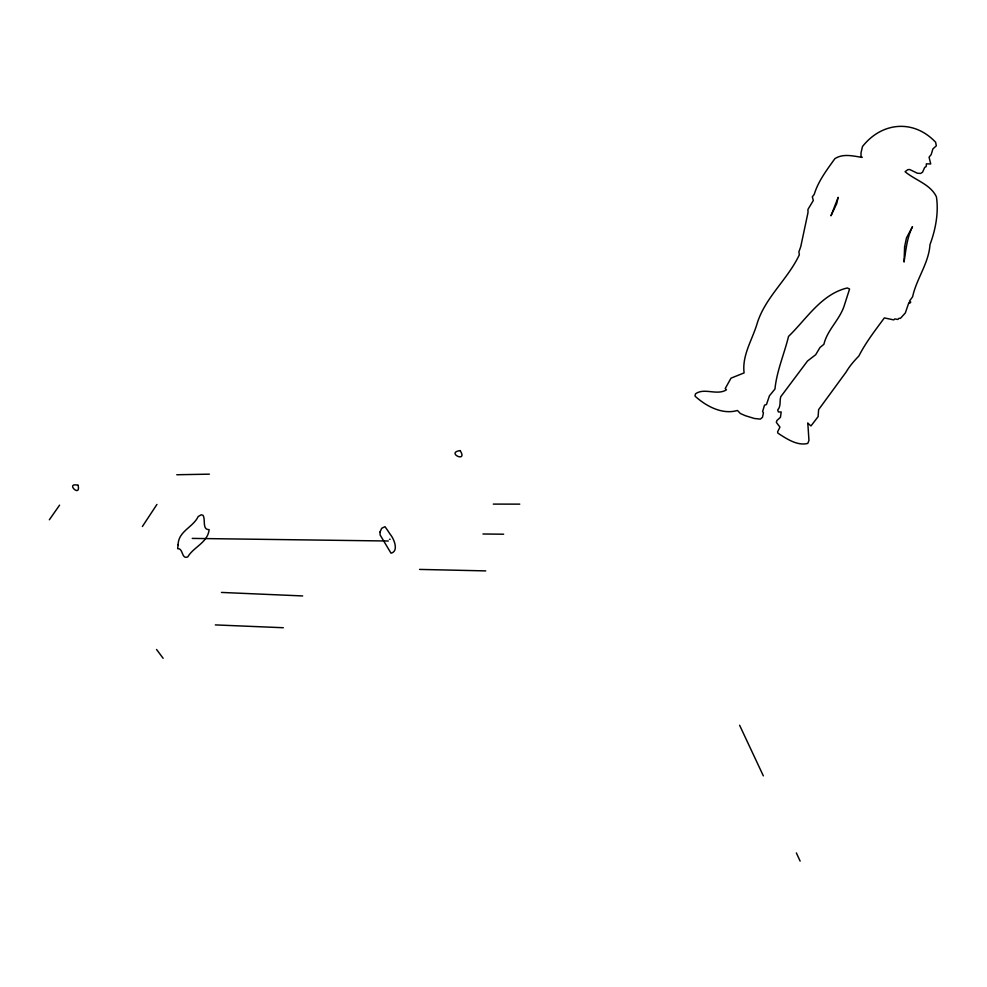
<?xml version="1.0" encoding="UTF-8"?>
<svg xmlns="http://www.w3.org/2000/svg" width="987" height="987" viewBox="0 0 987 987"><rect width="100%" height="100%" fill="white"/><g stroke="black" fill="none" stroke-linecap="round" stroke-linejoin="round"><path stroke-width="1.48" d="M460.028 450.603C445.495 452.786 468.208 463.421 460.201 450.677M78.059 485.234C64.439 482.236 81.107 498.534 78.096 485.259M142.387 526.503L156.933 504.431M49.35 519.767L59.59 505.134M176.772 474.747L209.404 474.155M493.29 504.098L519.767 504.135M482.964 533.992L503.641 534.214M389.458 539.26L390.087 539.272M192.243 538.408L388.323 541.012M419.549 569.413L485.727 570.893M215.326 624.907L283.318 627.732M221.458 592.434L302.651 595.938M156.563 649.495L163.139 658.304M739.608 725.248L763.333 775.856M796.361 852.928L800.124 861.108M807.822 423.201L808.958 440.436L807.785 443.422C797.323 446.124 786.491 438.709 777.892 433.157L777.596 431.85L779.94 427.112L776.313 422.313L776.868 420.573L780.421 417.316L781.211 411.998L778.373 411.912L777.694 409.987C781.272 406.138 779.335 401.067 780.779 396.7L807.526 360.995L815.681 354.728L819.975 347.523L823.898 344.278C827.279 330.151 838.95 320.417 843.836 306.908L849.573 289.031L847.315 287.97C821.32 294.089 806.502 319.06 788.551 336.394C784.295 353.827 776.781 370.865 774.955 389.038L769.428 395.812L766.467 404.534L764.518 405.139L762.618 411.493L763.432 412.837L762.47 417.316L760.335 419.117L754.29 418.463L745.271 415.675L740.336 413.491L737.474 410.469C722.373 414.959 706.038 406.225 694.984 396.083L695.49 393.862C704.212 387.36 716.895 395.849 726.457 389.828L725.235 388.533L731.009 378.157L744.099 372.913C741.842 355.086 752.649 339.306 757.35 322.798C765.641 296.914 788.107 278.902 799.347 254.72L798.878 251.944L800.741 246.701L807.995 212.587L807.958 209.404L813.313 200.484L812.326 196.82L814.213 194.414C818.137 181.287 826.946 169.789 834.829 158.71C843.046 153.256 853.212 156.069 862.182 157.389L861.034 156.489L861.009 152.886L862.502 146.495C882.045 121.759 913.888 119.18 935.614 142.239L936.33 145.792L932.875 148.926L931.197 154.577L929.075 157.204L930.716 163.965L926.349 163.842L926.238 166.495L924.671 167.445L922.549 172.207L920.612 173.428L917.379 173.243L909.681 169.505L907.793 169.678L905.079 171.689C915.085 180.202 930.482 184.236 936.416 196.832C938.834 212.452 935.516 230.008 930.001 244.529C928.792 263.27 916.491 278.704 912.617 296.742L909.52 301.084L910.767 302.071L909.817 303.182L908.904 302.515L905.301 313.015L900.403 318.369L898.96 318.295L897.837 319.467L894.814 318.912L893.728 319.899L884.352 317.913C875.259 330.275 865.821 342.353 858.875 356.011C854.039 360.971 849.61 366.091 846.13 372.05L818.618 409.63L818.112 416.625L810.981 425.94L807.822 423.201M904.61 246.787L904.055 262.036C905.93 250.167 906.954 237.682 912.469 226.702L906.448 237.99L904.61 246.787M380.057 531.919L380.094 534.917L391 553.189C399.093 551.412 394.097 538.705 390.099 534.189A157.92 97.281 -85 0 0 384.967 526.688L381.698 528.292L380.057 531.919M178.104 544.787L177.66 548.698C183.422 548.044 181.263 559.543 187.764 556.939C193.551 546.921 207.603 542.788 209.158 529.674C201.879 529.772 205.777 519.581 203.038 515.325L201.286 514.77L198.165 516.559C193.181 527.292 178.277 531.203 178.104 544.787M838.123 197.462L836.729 203.593L830.968 215.795L838.123 197.462"/></g></svg>
